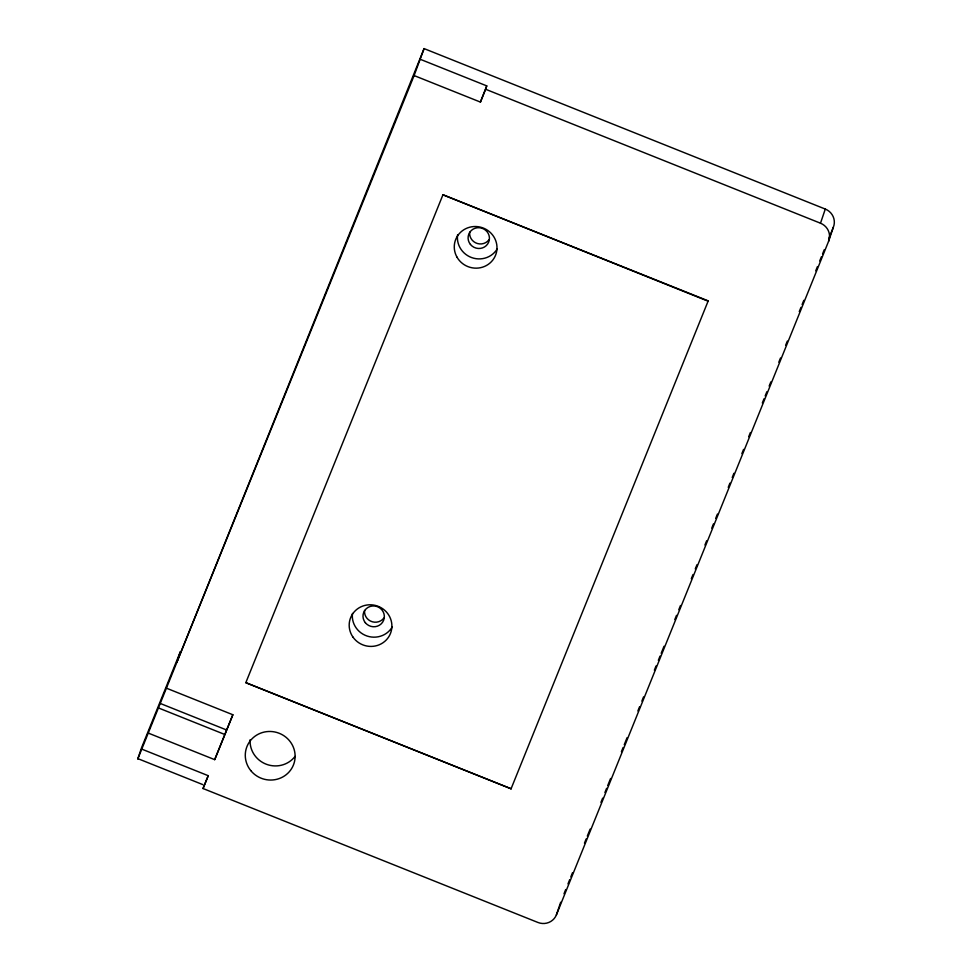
<?xml version="1.0" encoding="UTF-8"?>
<svg xmlns="http://www.w3.org/2000/svg" width="972" height="972" viewBox="0 0 972 972"><rect width="100%" height="100%" fill="white"/><g stroke="black" fill="none" stroke-linecap="round" stroke-linejoin="round"><path stroke-width="1.46" d="M424.084 48.6L176.746 662.406L180.391 651.629L141.511 747.857L137.745 759.059L414.108 75.561L424.084 48.6L825.289 209.065A14.288 13.839 18.7 0 1 833.369 227.205L828.581 241.335L556.373 914.944A14.288 13.839 18.7 0 1 537.929 922.464L203.039 788.523L208.227 775.692L141.912 749.169M245.819 682.672L511.078 788.766L245.819 682.672L442.953 194.777L708.211 300.87L511.078 788.766M442.953 194.777L708.102 301.199M414.108 75.561L480.423 102.084L485.611 89.254L486.753 85.888L420.439 59.365M556.373 914.944L560.686 902.223M828.581 241.335A14.288 13.839 18.7 0 0 820.502 223.208L825.289 209.065M486.753 85.888L480.423 102.084M148.388 733.131L214.703 759.654L232.855 714.748L166.54 688.225M203.039 788.523L208.227 775.692M214.703 759.654L232.855 714.748M564.003 893.778L565.704 889.55M567.976 883.925L569.689 879.709M570.819 876.902L572.532 872.674M584.464 843.149L586.165 838.933M587.307 836.114L590.15 829.08M600.939 802.362L602.652 798.146M604.924 792.52L606.625 788.304M607.755 785.485L610.598 778.463M621.4 751.745L623.101 747.517M624.243 744.71L627.086 737.675M637.875 710.957L639.588 706.741M641.86 701.116L643.561 696.9M654.363 670.182L656.064 665.954M658.336 660.328L660.037 656.112M661.179 653.306L664.022 646.271M674.811 619.553L676.524 615.337M678.796 609.711L680.497 605.483M691.299 578.765L693 574.549M695.272 568.924L696.985 564.708M704.931 545.025L706.644 540.797M711.759 528.148L713.46 523.92M715.732 518.295L717.433 514.079M728.235 487.361L729.936 483.145M732.208 477.519L733.921 473.303M741.867 453.608L743.58 449.392M748.695 436.732L750.396 432.516M762.327 402.991L764.041 398.763M765.171 395.956L766.872 391.74M769.144 386.115L770.857 381.887M778.815 362.204L780.516 357.988M785.631 345.327L787.332 341.111M799.263 311.575L800.977 307.359M802.107 304.552L803.82 300.324M815.751 270.799L817.452 266.583M819.724 260.958L821.425 256.73M822.567 253.923L824.268 249.707M828.812 238.456L833.369 227.205M485.611 89.254L820.502 223.208M160.076 703.376L226.391 729.899M158.266 707.871L224.581 734.395M137.866 758.634L202.796 784.598M295.051 756.41A25.005 24.215 18.7 0 1 266.522 764.32A25.005 24.215 18.7 0 1 250.108 739.728M383.806 618.143A10.716 10.376 18.7 0 1 364.585 610.452M392.287 626.916A21.433 20.752 18.7 0 1 367.027 636.016A21.433 20.752 18.7 0 1 352.459 613.453M488.904 239.877A10.716 10.376 18.7 0 1 469.683 232.186M497.129 249.075A21.433 20.752 18.7 0 1 471.639 257.58A21.433 20.752 18.7 0 1 457.618 234.702M250.74 770.565A25.005 24.215 18.7 0 0 293.41 765.049A25.005 24.215 18.7 0 0 266.45 731.673A25.005 24.215 18.7 0 0 250.74 770.565M365.326 622.7A10.716 10.376 18.7 0 0 383.612 620.33A10.716 10.376 18.7 0 0 372.057 606.03A10.716 10.376 18.7 0 0 365.326 622.7M352.909 637.024A21.433 20.752 18.7 0 0 389.796 634.971A21.433 20.752 18.7 0 0 368.91 604.815A21.433 20.752 18.7 0 0 352.909 637.024M470.424 244.434A10.716 10.376 18.7 0 0 488.709 242.064A10.716 10.376 18.7 0 0 477.155 227.764A10.716 10.376 18.7 0 0 470.424 244.434M456.998 257.167A21.433 20.752 18.7 0 0 493.995 258.333A21.433 20.752 18.7 0 0 475.903 226.525A21.433 20.752 18.7 0 0 456.998 257.167"/></g></svg>
